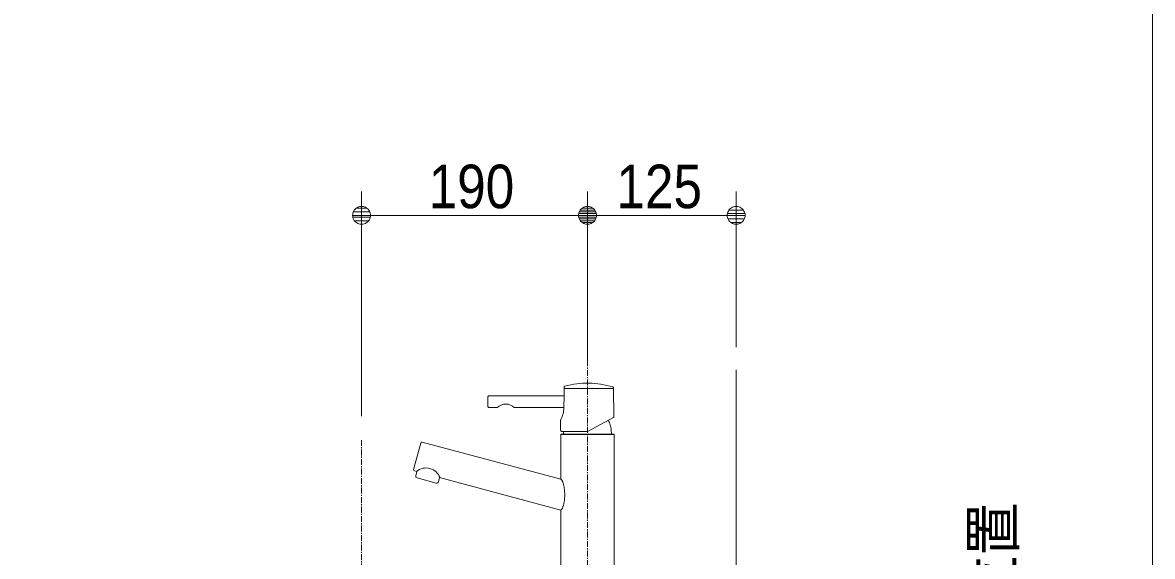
# Model space of a CAD drawing. Units: millimetres, scale not verified. Extents: x -6062 to 6062, y -3045 to 3045.
# Drawn here: x -3872 to -2922, y -1227 to -778 of the extents above; entities that cross this region are included whole.
import ezdxf
from ezdxf.enums import TextEntityAlignment as Align

# ---------------------------------------------------------------- set-up
doc = ezdxf.new("R2010")
doc.units = ezdxf.units.MM
doc.header["$LTSCALE"] = 20
doc.linetypes.add('CHAIN1', pattern=[8, 5, -1, 1, -1])
for name, color, linetype, lineweight in [('0-0_1図面枠', 7, 'Continuous', 9), ('0-1_5ボウル・キャビネット', 7, 'Continuous', 9), ('0-2_2寸法-1', 7, 'Continuous', 9), ('0-3_0', 7, 'Continuous', 9), ('0-4_2寸法-2', 7, 'Continuous', 9), ('0-5_4給排水', 7, 'Continuous', 9)]:
    doc.layers.add(name, color=color, linetype=linetype, lineweight=lineweight)
doc.styles.add('ＭＳ Ｐゴシック', font='')
doc.styles.get('ＭＳ Ｐゴシック').set_extended_font_data('MS PGothic')

# ---------------------------------------------------------------- blocks, each defined once
blk = doc.blocks.new('グループ-4')
at = {"layer": '0-0_1図面枠'}
blk.add_line((-22700, 41000), (-22700, -48600), dxfattribs=at)
blk = doc.blocks.new('グループ-8')
at = {"layer": '0-1_5ボウル・キャビネット'}
blk.add_lwpolyline([(-41700, -41400), (-29700, -41400), (-29700, -21400)], dxfattribs=at)
blk = doc.blocks.new('_Dot')
at = {"layer": '0-3_0'}
for p, q in [((-10, 0), (-20, 0)), ((9.78, 2), (-9.78, 2)), ((7.99, 6), (-7.99, 6)), ((9.16, -3.98), (-9.16, -3.98)), ((6, -7.98), (-6, -7.98))]:
    blk.add_line(p, q, dxfattribs=at)
for points in [[(10, 0), (9.92, 1.25), (9.69, 2.49), (9.3, 3.68), (8.76, 4.82), (8.09, 5.88), (7.29, 6.85), (6.37, 7.71), (5.36, 8.44), (4.26, 9.05), (3.09, 9.51), (1.87, 9.82), (0.63, 9.98), (-0.63, 9.98), (-1.87, 9.82), (-3.09, 9.51), (-4.26, 9.05), (-5.36, 8.44), (-6.37, 7.71), (-7.29, 6.85), (-8.09, 5.88), (-8.76, 4.82), (-9.3, 3.68), (-9.69, 2.49), (-9.92, 1.25), (-10, 0), (0, 0)], [(-10, 0), (-9.92, -1.25), (-9.69, -2.49), (-9.3, -3.68), (-8.76, -4.82), (-8.09, -5.88), (-7.29, -6.85), (-6.37, -7.71), (-5.36, -8.44), (-4.26, -9.05), (-3.09, -9.51), (-1.87, -9.82), (-0.63, -9.98), (0.63, -9.98), (1.87, -9.82), (3.09, -9.51), (4.26, -9.05), (5.36, -8.44), (6.37, -7.71), (7.29, -6.85), (8.09, -5.88), (8.76, -4.82), (9.3, -3.68), (9.69, -2.49), (9.92, -1.25), (10, 0), (0, 0)]]:
    blk.add_lwpolyline(points, close=True, dxfattribs=at)
blk = doc.blocks.new('グループ-10')
at = {"layer": '0-5_4給排水', "linetype": 'CHAIN1'}
blk.add_line((-36000, -22580), (-36000, -34020), dxfattribs=at)
blk = doc.blocks.new('グループ-50')
at = {"layer": '0-5_4給排水', "linetype": 'CHAIN1'}
blk.add_line((-32200, -25500), (-32200, -21120), dxfattribs=at)
at = {"layer": '0-5_4給排水'}
for p, q in [((-32595, -21835.3), (-32597.7, -22033.2)), ((-31761.3, -21715.3), (-32593.3, -21715.3)), ((-33874.5, -21855.3), (-33874.5, -22015.3)), ((-33854.5, -22035.3), (-33717.4, -22035.3)), ((-33431.7, -22035.3), (-32597.8, -22035.3)), ((-32199.1, -22434.2), (-31760, -22200.7)), ((-32651.3, -22245.1), (-32651.3, -22415.3)), ((-31795.1, -22480), (-31801.5, -22406.5)), ((-31750, -22486), (-32650, -22486)), ((-32631.3, -22435.3), (-32203.8, -22435.3)), ((-32604.9, -22480), (-32601, -22435.3)), ((-35124.3, -23075.1), (-35005.3, -22630.8)), ((-34742.5, -23303.7), (-35067.1, -23216.8))]:
    blk.add_line(p, q, dxfattribs=at)
for points in [[(-32593.3, -21692.1), (-32593.3, -21715.3), (-32595, -21835.3), (-33854.5, -21835.3)], [(-31754.7, -22191.7), (-31761.3, -21715.3), (-31761.3, -21706.5)], [(-34980.8, -22616.6), (-32650, -23241.2), (-32650, -22486), (-32644, -22480), (-31756, -22480), (-31750, -22486), (-31750, -24800)], [(-35088.3, -23180), (-35069.6, -23110.5), (-35110.2, -23099.6)], [(-32650, -24800), (-32650, -23758.8), (-34687.1, -23213), (-34705.8, -23282.5)], [(-32592.8, -23381.3), (-32595, -23369.1), (-32597.5, -23356.8), (-32600.1, -23344.6), (-32603, -23332.4), (-32606, -23320.7), (-32609, -23309.7), (-32612, -23299.6), (-32615, -23290.3), (-32618.1, -23281.7), (-32621.2, -23274), (-32624.3, -23267.1), (-32627.4, -23261.1), (-32630.6, -23255.8), (-32633.8, -23251.3), (-32637, -23247.7), (-32640.2, -23244.8), (-32643.4, -23242.8), (-32646.7, -23241.6), (-32650, -23241.2)], [(-32652.5, -23758.1), (-32649.6, -23757.9), (-32646.3, -23756.8), (-32643, -23754.9), (-32639.7, -23752.2), (-32636.4, -23748.6), (-32633.1, -23744.3), (-32629.7, -23739.1), (-32626.4, -23733.1), (-32623, -23726.3), (-32619.7, -23718.7), (-32616.3, -23710.3), (-32612.9, -23701.1), (-32609.6, -23691), (-32606.3, -23680.5), (-32603.2, -23669.8), (-32600.4, -23659), (-32597.7, -23648), (-32595.3, -23636.9), (-32593, -23625.7), (-32591, -23614.3), (-32589.2, -23602.8), (-32587.6, -23591.1), (-32586.2, -23579.3), (-32585.1, -23567.3), (-32584.1, -23555.2), (-32583.3, -23543), (-32582.8, -23530.6), (-32582.5, -23518.1), (-32582.3, -23505.5), (-32582.4, -23493), (-32582.7, -23480.5), (-32583.2, -23468), (-32584, -23455.5), (-32584.9, -23443.1), (-32586.1, -23430.7), (-32587.4, -23418.3), (-32589, -23405.9), (-32590.8, -23393.6), (-32592.8, -23381.3)]]:
    blk.add_lwpolyline(points, dxfattribs=at)
for centre, radius, start, end in [((-32201.3, -23021), 1400, 88.95973, 105.6384), ((-32201.3, -23021), 1400, 72.28107, 88.95973), ((-33854.5, -21855.3), 20, 135, 180), ((-33854.5, -21855.3), 20, 90, 135), ((-32573.3, -21692.1), 20, 142.8192, 180), ((-32573.3, -21692.1), 20, 105.63841, 142.8192), ((-31781.3, -21706.5), 20, 36.14053, 72.28107), ((-31781.3, -21706.5), 20, 0, 36.14053), ((-33854.5, -22015.3), 20, 180, 225), ((-33854.5, -22015.3), 20, 225, 270), ((-33574.5, -22175.3), 200, 90, 135.573), ((-33574.5, -22175.3), 200, 44.427, 90), ((-33047.7, -22027.1), 450, 345.78827, 358.94747), ((-33047.7, -22027.1), 450, 332.36262, 345.78827), ((-31764.7, -22191.8), 10, 297.99996, 329.39786), ((-31764.7, -22191.8), 10, 329.39786, 0.79576), ((-32631.3, -22245.1), 20, 166.18131, 180), ((-32631.3, -22415.3), 20, 180, 225), ((-32631.3, -22245.1), 20, 152.36262, 166.18131), ((-32200, -22441.3), 400, 16.92348, 28.84696), ((-32200, -22441.3), 400, 5, 16.92348), ((-32631.3, -22415.3), 20, 225, 270), ((-32203.8, -22425.3), 10, 270, 284.00001), ((-32203.8, -22425.3), 10, 284.00001, 298.00001), ((-34986, -22636), 20, 75, 164.99999), ((-35105, -23080.3), 20, 165, 254.99999), ((-34915.4, -23300), 250, 75, 130.08079), ((-34915.4, -23300), 250, 19.91921, 75), ((-35059.3, -23187.8), 30, 165, 255), ((-34734.7, -23274.8), 30, 255, 300), ((-34734.7, -23274.8), 30, 300, 345)]:
    blk.add_arc(centre, radius, start, end, dxfattribs=at)

msp = doc.modelspace()

# ---------------------------------------------------------------- linework, layer by layer
at = {"layer": '0-2_2寸法-1'}
for p, q in [((-3587.5, -1109), (-3587.5, -920)), ((-3397.5, -1066), (-3397.5, -920)), ((-3397.5, -1066), (-3397.5, -920)), ((-3272.5, -1051), (-3272.5, -920)), ((-3572.49, -940), (-3412.51, -940)), ((-3287.51, -940), (-3382.49, -940))]:
    msp.add_line(p, q, dxfattribs=at)

# ---------------------------------------------------------------- block references
at = {"layer": '0-0_1図面枠', "xscale": 0.05, "yscale": 0.05}
msp.add_blockref('グループ-4', (-1787.5, 0), dxfattribs=at)
at = {"layer": '0-1_5ボウル・キャビネット', "xscale": 0.05, "yscale": 0.05}
msp.add_blockref('グループ-8', (-1787.5, 0), dxfattribs=at)
at = {"layer": '0-2_2寸法-1', "xscale": 0.7503418, "yscale": 0.7503418, "rotation": 180}
for p in [(-3587.5, -940), (-3397.5, -940)]:
    msp.add_blockref('_Dot', p, dxfattribs=at)
at = {"layer": '0-2_2寸法-1', "xscale": 0.7503418, "yscale": 0.7503418}
for p in [(-3397.5, -940), (-3272.5, -940)]:
    msp.add_blockref('_Dot', p, dxfattribs=at)
at = {"layer": '0-5_4給排水', "xscale": 0.05, "yscale": 0.05}
for name in ['グループ-50', 'グループ-10']:
    msp.add_blockref(name, (-1787.5, 0), dxfattribs=at)

# ---------------------------------------------------------------- texts
at = {"layer": '0-2_2寸法-1', "style": 'ＭＳ Ｐゴシック', "width": 0.9}
for s, p in [('190', (-3531.11, -944.96)), ('125', (-3373.22, -944.96))]:
    msp.add_text(s, height=36.66, dxfattribs=at).set_placement(p, align=Align.BOTTOM_LEFT)
at = {"layer": '0-4_2寸法-2', "style": 'ＭＳ Ｐゴシック', "width": 0.9}
msp.add_text('Pトラップ排水位置', height=36.66, rotation=90, dxfattribs=at).set_placement((-3027.48, -1570.42), align=Align.BOTTOM_LEFT)

doc.saveas('drawing.dxf')
